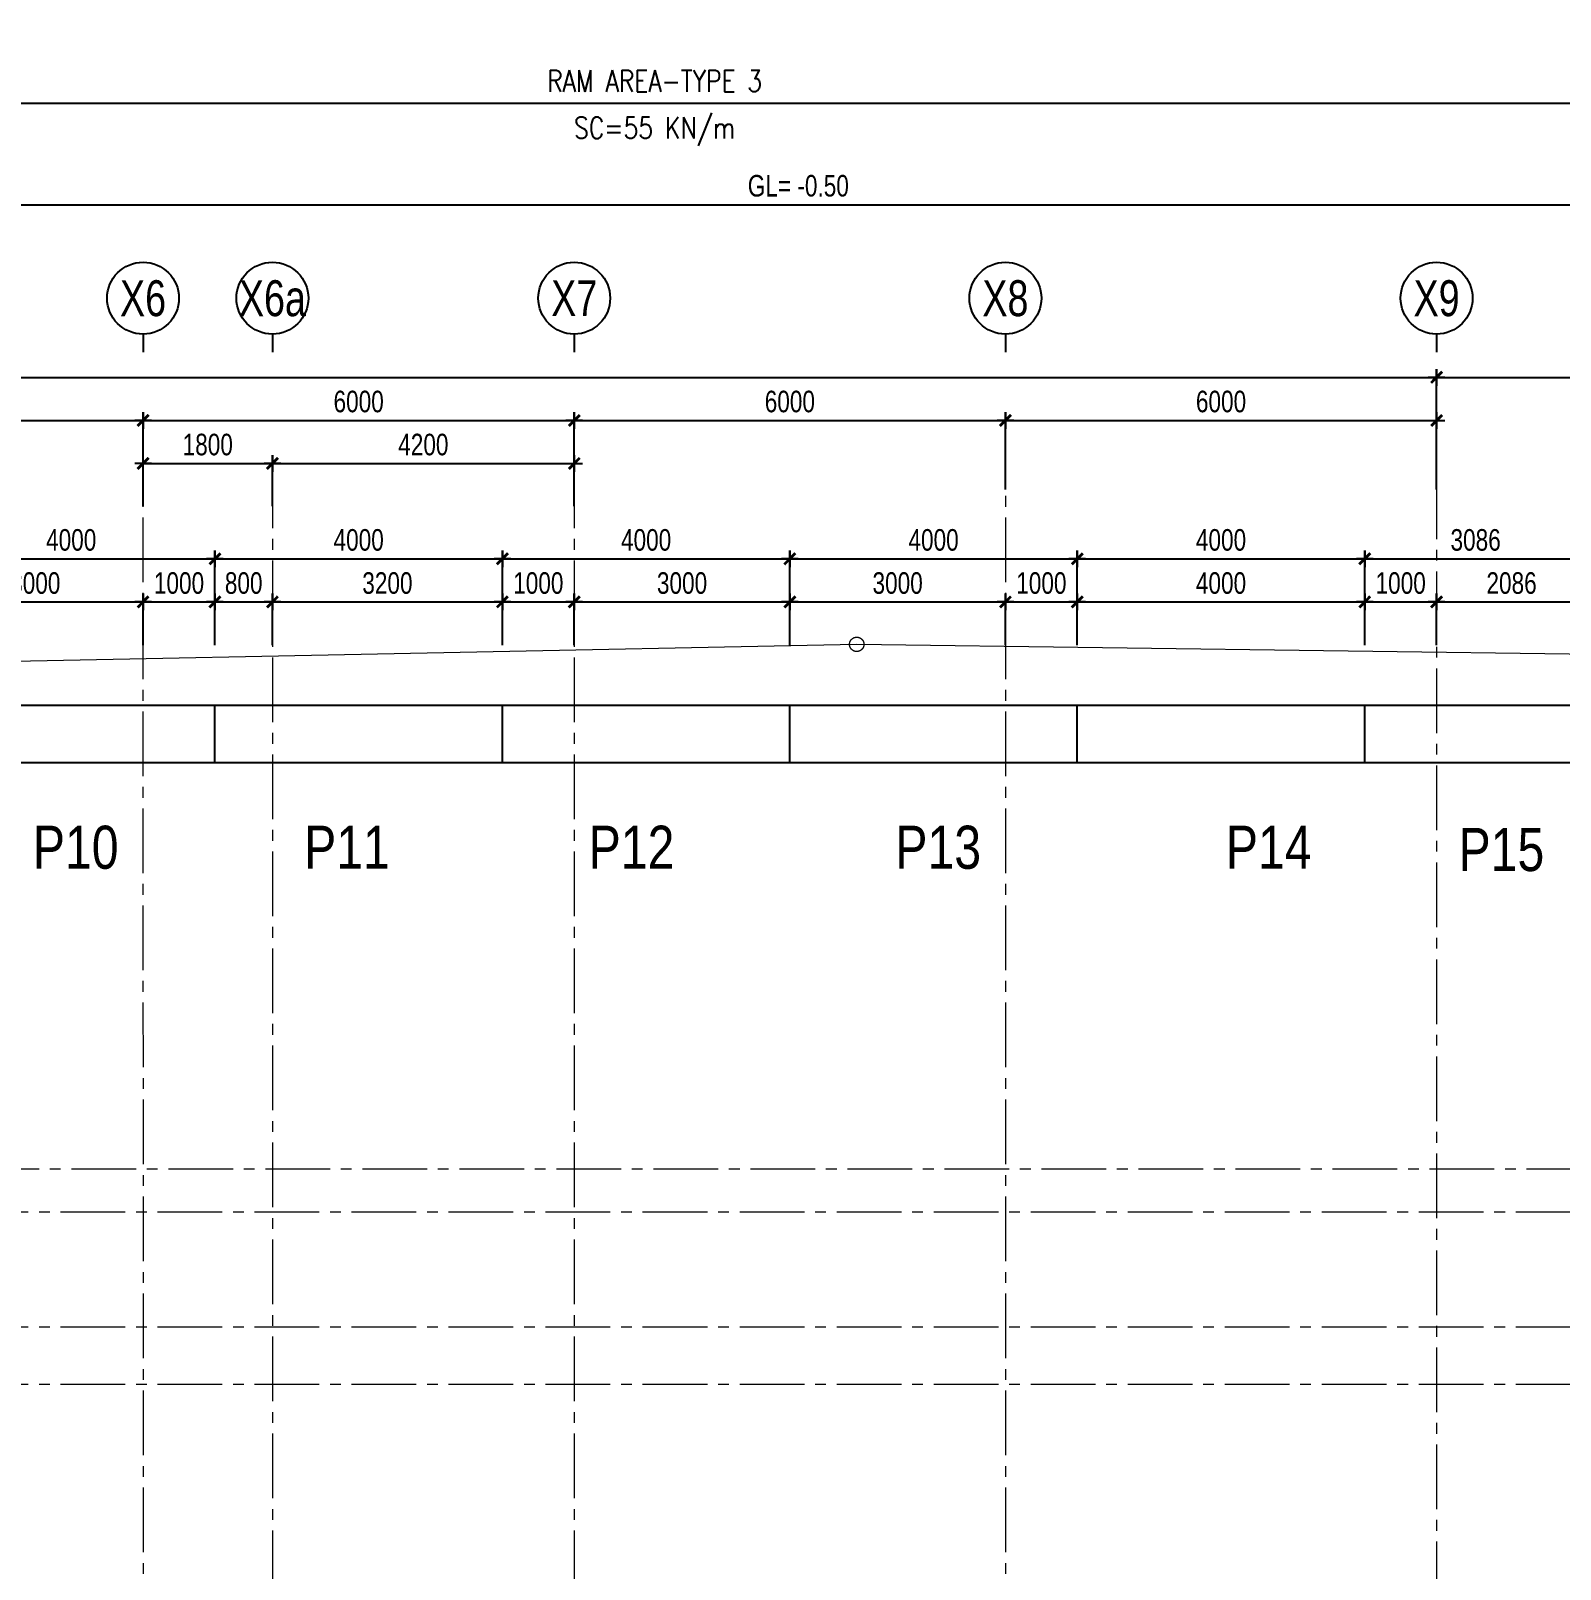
# Model space of a CAD drawing. Header units: millimetres. Extents: x 2611025 to 4139346, y -89870 to 101087.
# Drawn here: x 2686152 to 2707435, y -19309 to 2099 of the extents above; entities that cross this region are included whole.
import ezdxf
from ezdxf.enums import TextEntityAlignment as Align

# ---------------------------------------------------------------- set-up
doc = ezdxf.new("R2010")
doc.units = ezdxf.units.MM
doc.header["$LTSCALE"] = 1200
doc.header["$PDMODE"] = 35
doc.linetypes.add('CENTER2', pattern=[1.125, 0.75, -0.125, 0.125, -0.125])
doc.linetypes.add('ChainLines2', pattern=[3230, 2800, -140, 150, -140])
for name, color, linetype, lineweight in [('2D_SIKITI', 6, 'ChainLines2', 20), ('BOUND', 3, 'Continuous', 20), ('K-THUOC', 1, 'Continuous', 18)]:
    doc.layers.add(name, color=color, linetype=linetype, lineweight=lineweight)
for name, color, linetype in [('CDC.01.AXIS', 160, 'CENTER2'), ('CDC.02.DIM', 1, 'Continuous'), ('CDC.06.TEXT', 2, 'Continuous'), ('WALL-RC', 2, 'Continuous')]:
    doc.layers.add(name, color=color, linetype=linetype)
doc.styles.add('1', font='arial.ttf', dxfattribs={"width": 0.75})
doc.styles.add('Arial', font='arial.ttf', dxfattribs={"height": 480})
doc.styles.add('BIGTEXT', font='arial.ttf', dxfattribs={"width": 0.8})
doc.styles.add('DIMTEXT', font='romans.shx', dxfattribs={"width": 0.8})
doc.styles.add('SMTEXT', font='arial.ttf', dxfattribs={"width": 0.75})
doc.dimstyles.new('120X1', dxfattribs={"dimscale": 120, "dimtxt": 2.5, "dimasz": 0.008, "dimexe": 0, "dimexo": 0, "dimgap": 0.9, "dimtad": 1, "dimdec": 0, "dimzin": 13, "dimdsep": 46, "dimtxsty": '1', "dimblk1": 'CHEO', "dimblk2": 'CHEO', "dimsah": 1, "dimcen": 0, "dimclrd": 256, "dimclre": 256, "dimclrt": 3, "dimadec": 0, "dimazin": 0, "dimtfac": 1, "dimtdec": 0, "dimtix": 1, "dimtmove": 2, "dimatfit": 3, "dimldrblk": 'CHEO', "dimfxl": 8, "dimfxlon": 1, "dimtolj": 1, "dimtzin": 13, "dimarcsym": 0})
doc.dimstyles.new('BSV1-100', dxfattribs={"dimtxt": 300, "dimasz": 250, "dimexe": 200, "dimexo": 0, "dimgap": 108, "dimtad": 1, "dimdec": 0, "dimdsep": 46, "dimtxsty": 'SMTEXT', "dimblk": 'ARCHTICK', "dimcen": 100, "dimdle": 250, "dimclrd": 256, "dimclre": 256, "dimclrt": 1, "dimadec": 0, "dimazin": 0, "dimtfac": 1, "dimtdec": 0, "dimtix": 1, "dimtmove": 2, "dimatfit": 3, "dimfxl": 720, "dimfxlon": 1, "dimtolj": 1, "dimtzin": 0, "dimarcsym": 0})
doc.dimstyles.new('BSV100', dxfattribs={"dimscale": 1.5, "dimtxt": 300, "dimasz": 250, "dimexe": 200, "dimexo": 0, "dimgap": 108, "dimtad": 1, "dimdec": 0, "dimdsep": 46, "dimtxsty": 'SMTEXT', "dimblk": 'ARCHTICK', "dimcen": 100, "dimdle": 250, "dimclrd": 256, "dimclre": 256, "dimclrt": 2, "dimadec": 0, "dimazin": 0, "dimtfac": 1, "dimtdec": 0, "dimtix": 1, "dimtmove": 2, "dimatfit": 3, "dimfxl": 550, "dimfxlon": 1, "dimtolj": 1, "dimtzin": 0, "dimarcsym": 0})

# ---------------------------------------------------------------- blocks, each defined once
blk = doc.blocks.new('_ArchTick')
at = {"color": 0, "linetype": 'ByBlock', "const_width": 0.15}
blk.add_lwpolyline([(-0.5, -0.5), (0.5, 0.5)], dxfattribs=at)
blk = doc.blocks.new('*D18')
at = {"layer": 'BOUND', "lineweight": -2, "transparency": 16777216}
for p, q in [((2680801, -1043), (2680801, -123)), ((2712865, -1043), (2712865, -123)), ((2680551, -323), (2713115, -323))]:
    blk.add_line(p, q, dxfattribs=at)
at = {"layer": 'Defpoints', "color": 0, "transparency": 16777216}
for p in [(2712865, -323), (2680801, -7285), (2712865, -7285)]:
    blk.add_point(p, dxfattribs=at)
at = {"layer": 'BOUND', "lineweight": -2, "transparency": 16777216, "xscale": 250, "yscale": 250, "zscale": 250, "rotation": 180}
blk.add_blockref('_ArchTick', (2680801, -323), dxfattribs=at)
at = {"layer": 'BOUND', "lineweight": -2, "transparency": 16777216, "xscale": 250, "yscale": 250, "zscale": 250}
blk.add_blockref('_ArchTick', (2712865, -323), dxfattribs=at)
at = {"layer": 'BOUND', "color": 1, "transparency": 16777216, "insert": (2696833, -60), "char_height": 300, "attachment_point": 5, "style": 'SMTEXT'}
blk.add_mtext('\\A1;GL= -0.50', dxfattribs=at)
blk = doc.blocks.new('*D57')
at = {"layer": 'Defpoints', "color": 0, "transparency": 16777216}
for p in [(2712865, 1089), (2676801, -7285), (2712865, -7285)]:
    blk.add_point(p, dxfattribs=at)
at = {"layer": 'K-THUOC', "lineweight": -2, "transparency": 16777216}
for p, q in [((2676801, 264), (2676801, 1389)), ((2712865, 264), (2712865, 1389)), ((2676426, 1089), (2713240, 1089))]:
    blk.add_line(p, q, dxfattribs=at)
at = {"layer": 'K-THUOC', "lineweight": -2, "transparency": 16777216, "xscale": 375, "yscale": 375, "zscale": 375, "rotation": 180}
blk.add_blockref('_ArchTick', (2676801, 1089), dxfattribs=at)
at = {"layer": 'K-THUOC', "lineweight": -2, "transparency": 16777216, "xscale": 375, "yscale": 375, "zscale": 375}
blk.add_blockref('_ArchTick', (2712865, 1089), dxfattribs=at)
at = {"layer": 'K-THUOC', "color": 2, "transparency": 16777216, "char_height": 300, "attachment_point": 5, "style": 'DIMTEXT'}
for s, insert in [('\\A1;RAM AREA-TYPE 3 ', (2694833, 1401)), ('\\A1;SC=55 KN/m', (2694833, 698))]:
    blk.add_mtext(s, dxfattribs=dict(at, insert=insert))
blk = doc.blocks.new('CHEO')
at = {"layer": 'CDC.02.DIM'}
for points in [[(-121, 0), (121, 0)], [(0, 121), (0, -121)]]:
    blk.add_lwpolyline(points, dxfattribs=at)
at = {"layer": 'CDC.02.DIM', "const_width": 40}
blk.add_lwpolyline([(80, 80), (-80, -81)], dxfattribs=at)
blk = doc.blocks.new('*D85')
at = {"layer": 'CDC.02.DIM', "lineweight": -2, "transparency": 16777216}
for p, q in [((2681715, -4284), (2681715, -3324)), ((2681716, -3324), (2687714, -3324)), ((2687715, -4284), (2687715, -3324))]:
    blk.add_line(p, q, dxfattribs=at)
at = {"layer": 'Defpoints', "color": 0, "transparency": 16777216}
for p in [(2687715, -3324), (2681715, -4516), (2687715, -4516)]:
    blk.add_point(p, dxfattribs=at)
at = {"layer": 'CDC.02.DIM', "lineweight": -2, "transparency": 16777216, "xscale": 0.96, "yscale": 0.96, "zscale": 0.96, "rotation": 180}
blk.add_blockref('CHEO', (2681715, -3324), dxfattribs=at)
at = {"layer": 'CDC.02.DIM', "lineweight": -2, "transparency": 16777216, "xscale": 0.96, "yscale": 0.96, "zscale": 0.96}
blk.add_blockref('CHEO', (2687715, -3324), dxfattribs=at)
at = {"layer": 'CDC.02.DIM', "color": 3, "transparency": 16777216, "insert": (2684715, -3062), "char_height": 300, "attachment_point": 5, "style": '1'}
blk.add_mtext('\\A1;6000', dxfattribs=at)
blk = doc.blocks.new('*D86')
at = {"layer": 'CDC.02.DIM', "lineweight": -2, "transparency": 16777216}
for p, q in [((2687715, -4284), (2687715, -3324)), ((2687716, -3324), (2693714, -3324)), ((2693715, -4284), (2693715, -3324))]:
    blk.add_line(p, q, dxfattribs=at)
at = {"layer": 'Defpoints', "color": 0, "transparency": 16777216}
for p in [(2693715, -3324), (2687715, -4516), (2693715, -4516)]:
    blk.add_point(p, dxfattribs=at)
at = {"layer": 'CDC.02.DIM', "lineweight": -2, "transparency": 16777216, "xscale": 0.96, "yscale": 0.96, "zscale": 0.96, "rotation": 180}
blk.add_blockref('CHEO', (2687715, -3324), dxfattribs=at)
at = {"layer": 'CDC.02.DIM', "lineweight": -2, "transparency": 16777216, "xscale": 0.96, "yscale": 0.96, "zscale": 0.96}
blk.add_blockref('CHEO', (2693715, -3324), dxfattribs=at)
at = {"layer": 'CDC.02.DIM', "color": 3, "transparency": 16777216, "insert": (2690715, -3062), "char_height": 300, "attachment_point": 5, "style": '1'}
blk.add_mtext('\\A1;6000', dxfattribs=at)
blk = doc.blocks.new('*D87')
at = {"layer": 'CDC.02.DIM', "lineweight": -2, "transparency": 16777216}
for p, q in [((2693715, -4284), (2693715, -3324)), ((2693716, -3324), (2699714, -3324)), ((2699715, -4284), (2699715, -3324))]:
    blk.add_line(p, q, dxfattribs=at)
at = {"layer": 'Defpoints', "color": 0, "transparency": 16777216}
for p in [(2699715, -3324), (2693715, -4516), (2699715, -4516)]:
    blk.add_point(p, dxfattribs=at)
at = {"layer": 'CDC.02.DIM', "lineweight": -2, "transparency": 16777216, "xscale": 0.96, "yscale": 0.96, "zscale": 0.96, "rotation": 180}
blk.add_blockref('CHEO', (2693715, -3324), dxfattribs=at)
at = {"layer": 'CDC.02.DIM', "lineweight": -2, "transparency": 16777216, "xscale": 0.96, "yscale": 0.96, "zscale": 0.96}
blk.add_blockref('CHEO', (2699715, -3324), dxfattribs=at)
at = {"layer": 'CDC.02.DIM', "color": 3, "transparency": 16777216, "insert": (2696715, -3062), "char_height": 300, "attachment_point": 5, "style": '1'}
blk.add_mtext('\\A1;6000', dxfattribs=at)
blk = doc.blocks.new('*D88')
at = {"layer": 'CDC.02.DIM', "lineweight": -2, "transparency": 16777216}
for p, q in [((2699715, -4284), (2699715, -3324)), ((2699716, -3324), (2705714, -3324)), ((2705715, -4284), (2705715, -3324))]:
    blk.add_line(p, q, dxfattribs=at)
at = {"layer": 'Defpoints', "color": 0, "transparency": 16777216}
for p in [(2705715, -3324), (2699715, -4516), (2705715, -4516)]:
    blk.add_point(p, dxfattribs=at)
at = {"layer": 'CDC.02.DIM', "lineweight": -2, "transparency": 16777216, "xscale": 0.96, "yscale": 0.96, "zscale": 0.96, "rotation": 180}
blk.add_blockref('CHEO', (2699715, -3324), dxfattribs=at)
at = {"layer": 'CDC.02.DIM', "lineweight": -2, "transparency": 16777216, "xscale": 0.96, "yscale": 0.96, "zscale": 0.96}
blk.add_blockref('CHEO', (2705715, -3324), dxfattribs=at)
at = {"layer": 'CDC.02.DIM', "color": 3, "transparency": 16777216, "insert": (2702715, -3062), "char_height": 300, "attachment_point": 5, "style": '1'}
blk.add_mtext('\\A1;6000', dxfattribs=at)
blk = doc.blocks.new('_Axis name')
at = {"layer": 'CDC.02.DIM'}
blk.add_line((0, 2.5), (0, 0), dxfattribs=at)
blk.add_circle((0, 7.5), 5, dxfattribs=at)
at = {"layer": 'CDC.02.DIM', "style": 'BIGTEXT', "width": 0.75}
blk.add_attdef('.', text='', height=5, dxfattribs=at).set_placement((0, 7.5), align=Align.MIDDLE)
blk = doc.blocks.new('*D89')
at = {"layer": 'CDC.02.DIM', "lineweight": -2, "transparency": 16777216}
for p, q in [((2657715, -3684), (2657715, -2724)), ((2657716, -2724), (2705714, -2724)), ((2705715, -3684), (2705715, -2724))]:
    blk.add_line(p, q, dxfattribs=at)
at = {"layer": 'Defpoints', "color": 0, "transparency": 16777216}
for p in [(2705715, -2724), (2657715, -4516), (2705715, -4516)]:
    blk.add_point(p, dxfattribs=at)
at = {"layer": 'CDC.02.DIM', "lineweight": -2, "transparency": 16777216, "xscale": 0.96, "yscale": 0.96, "zscale": 0.96, "rotation": 180}
blk.add_blockref('CHEO', (2657715, -2724), dxfattribs=at)
at = {"layer": 'CDC.02.DIM', "lineweight": -2, "transparency": 16777216, "xscale": 0.96, "yscale": 0.96, "zscale": 0.96}
blk.add_blockref('CHEO', (2705715, -2724), dxfattribs=at)
at = {"layer": 'CDC.02.DIM', "color": 3, "transparency": 16777216, "insert": (2681715, -2462), "char_height": 300, "attachment_point": 5, "style": '1'}
blk.add_mtext('\\A1;48000', dxfattribs=at)
blk = doc.blocks.new('*D93')
at = {"layer": 'CDC.02.DIM', "lineweight": -2, "transparency": 16777216}
for p, q in [((2705715, -3684), (2705715, -2724)), ((2705716, -2724), (2710119, -2724)), ((2710120, -3684), (2710120, -2724))]:
    blk.add_line(p, q, dxfattribs=at)
at = {"layer": 'Defpoints', "color": 0, "transparency": 16777216}
for p in [(2710120, -2724), (2705715, -4516), (2710120, -4516)]:
    blk.add_point(p, dxfattribs=at)
at = {"layer": 'CDC.02.DIM', "lineweight": -2, "transparency": 16777216, "xscale": 0.96, "yscale": 0.96, "zscale": 0.96, "rotation": 180}
blk.add_blockref('CHEO', (2705715, -2724), dxfattribs=at)
at = {"layer": 'CDC.02.DIM', "lineweight": -2, "transparency": 16777216, "xscale": 0.96, "yscale": 0.96, "zscale": 0.96}
blk.add_blockref('CHEO', (2710120, -2724), dxfattribs=at)
at = {"layer": 'CDC.02.DIM', "color": 3, "transparency": 16777216, "insert": (2707917, -2462), "char_height": 300, "attachment_point": 5, "style": '1'}
blk.add_mtext('\\A1;4405', dxfattribs=at)
blk = doc.blocks.new('*D101')
at = {"layer": 'CDC.02.DIM', "lineweight": -2, "transparency": 16777216}
for p, q in [((2687715, -4516), (2687715, -3922)), ((2687716, -3922), (2689514, -3922)), ((2689515, -4516), (2689515, -3922))]:
    blk.add_line(p, q, dxfattribs=at)
at = {"layer": 'Defpoints', "color": 0, "transparency": 16777216}
for p in [(2689515, -3922), (2687715, -4516), (2689515, -4516)]:
    blk.add_point(p, dxfattribs=at)
at = {"layer": 'CDC.02.DIM', "lineweight": -2, "transparency": 16777216, "xscale": 0.96, "yscale": 0.96, "zscale": 0.96, "rotation": 180}
blk.add_blockref('CHEO', (2687715, -3922), dxfattribs=at)
at = {"layer": 'CDC.02.DIM', "lineweight": -2, "transparency": 16777216, "xscale": 0.96, "yscale": 0.96, "zscale": 0.96}
blk.add_blockref('CHEO', (2689515, -3922), dxfattribs=at)
at = {"layer": 'CDC.02.DIM', "color": 3, "transparency": 16777216, "insert": (2688615, -3661), "char_height": 300, "attachment_point": 5, "style": '1'}
blk.add_mtext('\\A1;1800', dxfattribs=at)
blk = doc.blocks.new('*D102')
at = {"layer": 'CDC.02.DIM', "lineweight": -2, "transparency": 16777216}
for p, q in [((2689515, -4516), (2689515, -3922)), ((2689516, -3922), (2693714, -3922)), ((2693715, -4516), (2693715, -3922))]:
    blk.add_line(p, q, dxfattribs=at)
at = {"layer": 'Defpoints', "color": 0, "transparency": 16777216}
for p in [(2693715, -3922), (2689515, -4516), (2693715, -4516)]:
    blk.add_point(p, dxfattribs=at)
at = {"layer": 'CDC.02.DIM', "lineweight": -2, "transparency": 16777216, "xscale": 0.96, "yscale": 0.96, "zscale": 0.96, "rotation": 180}
blk.add_blockref('CHEO', (2689515, -3922), dxfattribs=at)
at = {"layer": 'CDC.02.DIM', "lineweight": -2, "transparency": 16777216, "xscale": 0.96, "yscale": 0.96, "zscale": 0.96}
blk.add_blockref('CHEO', (2693715, -3922), dxfattribs=at)
at = {"layer": 'CDC.02.DIM', "color": 3, "transparency": 16777216, "insert": (2691615, -3661), "char_height": 300, "attachment_point": 5, "style": '1'}
blk.add_mtext('\\A1;4200', dxfattribs=at)
blk = doc.blocks.new('*D119')
at = {"layer": 'CDC.02.DIM', "lineweight": -2, "transparency": 16777216}
for p, q in [((2684715, -6449), (2684715, -5849)), ((2684716, -5849), (2687714, -5849)), ((2687715, -6449), (2687715, -5849))]:
    blk.add_line(p, q, dxfattribs=at)
at = {"layer": 'Defpoints', "color": 0, "transparency": 16777216}
for p in [(2687715, -5849), (2684715, -6449), (2687715, -6449)]:
    blk.add_point(p, dxfattribs=at)
at = {"layer": 'CDC.02.DIM', "lineweight": -2, "transparency": 16777216, "xscale": 0.96, "yscale": 0.96, "zscale": 0.96, "rotation": 180}
blk.add_blockref('CHEO', (2684715, -5849), dxfattribs=at)
at = {"layer": 'CDC.02.DIM', "lineweight": -2, "transparency": 16777216, "xscale": 0.96, "yscale": 0.96, "zscale": 0.96}
blk.add_blockref('CHEO', (2687715, -5849), dxfattribs=at)
at = {"layer": 'CDC.02.DIM', "color": 3, "transparency": 16777216, "insert": (2686215, -5588), "char_height": 300, "attachment_point": 5, "style": '1'}
blk.add_mtext('\\A1;3000', dxfattribs=at)
blk = doc.blocks.new('*D120')
at = {"layer": 'CDC.02.DIM', "lineweight": -2, "transparency": 16777216}
for p, q in [((2687715, -6449), (2687715, -5849)), ((2687716, -5849), (2688714, -5849)), ((2688715, -6449), (2688715, -5849))]:
    blk.add_line(p, q, dxfattribs=at)
at = {"layer": 'Defpoints', "color": 0, "transparency": 16777216}
for p in [(2688715, -5849), (2687715, -6449), (2688715, -6449)]:
    blk.add_point(p, dxfattribs=at)
at = {"layer": 'CDC.02.DIM', "lineweight": -2, "transparency": 16777216, "xscale": 0.96, "yscale": 0.96, "zscale": 0.96, "rotation": 180}
blk.add_blockref('CHEO', (2687715, -5849), dxfattribs=at)
at = {"layer": 'CDC.02.DIM', "lineweight": -2, "transparency": 16777216, "xscale": 0.96, "yscale": 0.96, "zscale": 0.96}
blk.add_blockref('CHEO', (2688715, -5849), dxfattribs=at)
at = {"layer": 'CDC.02.DIM', "color": 3, "transparency": 16777216, "insert": (2688215, -5588), "char_height": 300, "attachment_point": 5, "style": '1'}
blk.add_mtext('\\A1;1000', dxfattribs=at)
blk = doc.blocks.new('*D121')
at = {"layer": 'CDC.02.DIM', "lineweight": -2, "transparency": 16777216}
for p, q in [((2688715, -6449), (2688715, -5849)), ((2688716, -5849), (2689514, -5849)), ((2689515, -6449), (2689515, -5849))]:
    blk.add_line(p, q, dxfattribs=at)
at = {"layer": 'Defpoints', "color": 0, "transparency": 16777216}
for p in [(2689515, -5849), (2688715, -6449), (2689515, -6449)]:
    blk.add_point(p, dxfattribs=at)
at = {"layer": 'CDC.02.DIM', "lineweight": -2, "transparency": 16777216, "xscale": 0.96, "yscale": 0.96, "zscale": 0.96, "rotation": 180}
blk.add_blockref('CHEO', (2688715, -5849), dxfattribs=at)
at = {"layer": 'CDC.02.DIM', "lineweight": -2, "transparency": 16777216, "xscale": 0.96, "yscale": 0.96, "zscale": 0.96}
blk.add_blockref('CHEO', (2689515, -5849), dxfattribs=at)
at = {"layer": 'CDC.02.DIM', "color": 3, "transparency": 16777216, "insert": (2689115, -5588), "char_height": 300, "attachment_point": 5, "style": '1'}
blk.add_mtext('\\A1;800', dxfattribs=at)
blk = doc.blocks.new('*D122')
at = {"layer": 'CDC.02.DIM', "lineweight": -2, "transparency": 16777216}
for p, q in [((2689515, -6449), (2689515, -5849)), ((2689516, -5849), (2692714, -5849)), ((2692715, -6449), (2692715, -5849))]:
    blk.add_line(p, q, dxfattribs=at)
at = {"layer": 'Defpoints', "color": 0, "transparency": 16777216}
for p in [(2692715, -5849), (2689515, -6449), (2692715, -6449)]:
    blk.add_point(p, dxfattribs=at)
at = {"layer": 'CDC.02.DIM', "lineweight": -2, "transparency": 16777216, "xscale": 0.96, "yscale": 0.96, "zscale": 0.96, "rotation": 180}
blk.add_blockref('CHEO', (2689515, -5849), dxfattribs=at)
at = {"layer": 'CDC.02.DIM', "lineweight": -2, "transparency": 16777216, "xscale": 0.96, "yscale": 0.96, "zscale": 0.96}
blk.add_blockref('CHEO', (2692715, -5849), dxfattribs=at)
at = {"layer": 'CDC.02.DIM', "color": 3, "transparency": 16777216, "insert": (2691115, -5588), "char_height": 300, "attachment_point": 5, "style": '1'}
blk.add_mtext('\\A1;3200', dxfattribs=at)
blk = doc.blocks.new('*D123')
at = {"layer": 'CDC.02.DIM', "lineweight": -2, "transparency": 16777216}
for p, q in [((2692715, -6449), (2692715, -5849)), ((2692716, -5849), (2693714, -5849)), ((2693715, -6449), (2693715, -5849))]:
    blk.add_line(p, q, dxfattribs=at)
at = {"layer": 'Defpoints', "color": 0, "transparency": 16777216}
for p in [(2693715, -5849), (2692715, -6449), (2693715, -6449)]:
    blk.add_point(p, dxfattribs=at)
at = {"layer": 'CDC.02.DIM', "lineweight": -2, "transparency": 16777216, "xscale": 0.96, "yscale": 0.96, "zscale": 0.96, "rotation": 180}
blk.add_blockref('CHEO', (2692715, -5849), dxfattribs=at)
at = {"layer": 'CDC.02.DIM', "lineweight": -2, "transparency": 16777216, "xscale": 0.96, "yscale": 0.96, "zscale": 0.96}
blk.add_blockref('CHEO', (2693715, -5849), dxfattribs=at)
at = {"layer": 'CDC.02.DIM', "color": 3, "transparency": 16777216, "insert": (2693215, -5588), "char_height": 300, "attachment_point": 5, "style": '1'}
blk.add_mtext('\\A1;1000', dxfattribs=at)
blk = doc.blocks.new('*D124')
at = {"layer": 'CDC.02.DIM', "lineweight": -2, "transparency": 16777216}
for p, q in [((2693715, -6449), (2693715, -5849)), ((2693716, -5849), (2696714, -5849)), ((2696715, -6449), (2696715, -5849))]:
    blk.add_line(p, q, dxfattribs=at)
at = {"layer": 'Defpoints', "color": 0, "transparency": 16777216}
for p in [(2696715, -5849), (2693715, -6449), (2696715, -6449)]:
    blk.add_point(p, dxfattribs=at)
at = {"layer": 'CDC.02.DIM', "lineweight": -2, "transparency": 16777216, "xscale": 0.96, "yscale": 0.96, "zscale": 0.96, "rotation": 180}
blk.add_blockref('CHEO', (2693715, -5849), dxfattribs=at)
at = {"layer": 'CDC.02.DIM', "lineweight": -2, "transparency": 16777216, "xscale": 0.96, "yscale": 0.96, "zscale": 0.96}
blk.add_blockref('CHEO', (2696715, -5849), dxfattribs=at)
at = {"layer": 'CDC.02.DIM', "color": 3, "transparency": 16777216, "insert": (2695215, -5588), "char_height": 300, "attachment_point": 5, "style": '1'}
blk.add_mtext('\\A1;3000', dxfattribs=at)
blk = doc.blocks.new('*D125')
at = {"layer": 'CDC.02.DIM', "lineweight": -2, "transparency": 16777216}
for p, q in [((2696715, -6449), (2696715, -5849)), ((2696716, -5849), (2699714, -5849)), ((2699715, -6449), (2699715, -5849))]:
    blk.add_line(p, q, dxfattribs=at)
at = {"layer": 'Defpoints', "color": 0, "transparency": 16777216}
for p in [(2699715, -5849), (2696715, -6449), (2699715, -6449)]:
    blk.add_point(p, dxfattribs=at)
at = {"layer": 'CDC.02.DIM', "lineweight": -2, "transparency": 16777216, "xscale": 0.96, "yscale": 0.96, "zscale": 0.96, "rotation": 180}
blk.add_blockref('CHEO', (2696715, -5849), dxfattribs=at)
at = {"layer": 'CDC.02.DIM', "lineweight": -2, "transparency": 16777216, "xscale": 0.96, "yscale": 0.96, "zscale": 0.96}
blk.add_blockref('CHEO', (2699715, -5849), dxfattribs=at)
at = {"layer": 'CDC.02.DIM', "color": 3, "transparency": 16777216, "insert": (2698215, -5588), "char_height": 300, "attachment_point": 5, "style": '1'}
blk.add_mtext('\\A1;3000', dxfattribs=at)
blk = doc.blocks.new('*D126')
at = {"layer": 'CDC.02.DIM', "lineweight": -2, "transparency": 16777216}
for p, q in [((2699715, -6449), (2699715, -5849)), ((2699716, -5849), (2700714, -5849)), ((2700715, -6449), (2700715, -5849))]:
    blk.add_line(p, q, dxfattribs=at)
at = {"layer": 'Defpoints', "color": 0, "transparency": 16777216}
for p in [(2700715, -5849), (2699715, -6449), (2700715, -6449)]:
    blk.add_point(p, dxfattribs=at)
at = {"layer": 'CDC.02.DIM', "lineweight": -2, "transparency": 16777216, "xscale": 0.96, "yscale": 0.96, "zscale": 0.96, "rotation": 180}
blk.add_blockref('CHEO', (2699715, -5849), dxfattribs=at)
at = {"layer": 'CDC.02.DIM', "lineweight": -2, "transparency": 16777216, "xscale": 0.96, "yscale": 0.96, "zscale": 0.96}
blk.add_blockref('CHEO', (2700715, -5849), dxfattribs=at)
at = {"layer": 'CDC.02.DIM', "color": 3, "transparency": 16777216, "insert": (2700215, -5588), "char_height": 300, "attachment_point": 5, "style": '1'}
blk.add_mtext('\\A1;1000', dxfattribs=at)
blk = doc.blocks.new('*D127')
at = {"layer": 'CDC.02.DIM', "lineweight": -2, "transparency": 16777216}
for p, q in [((2700715, -6449), (2700715, -5849)), ((2700716, -5849), (2704714, -5849)), ((2704715, -6449), (2704715, -5849))]:
    blk.add_line(p, q, dxfattribs=at)
at = {"layer": 'Defpoints', "color": 0, "transparency": 16777216}
for p in [(2704715, -5849), (2700715, -6449), (2704715, -6449)]:
    blk.add_point(p, dxfattribs=at)
at = {"layer": 'CDC.02.DIM', "lineweight": -2, "transparency": 16777216, "xscale": 0.96, "yscale": 0.96, "zscale": 0.96, "rotation": 180}
blk.add_blockref('CHEO', (2700715, -5849), dxfattribs=at)
at = {"layer": 'CDC.02.DIM', "lineweight": -2, "transparency": 16777216, "xscale": 0.96, "yscale": 0.96, "zscale": 0.96}
blk.add_blockref('CHEO', (2704715, -5849), dxfattribs=at)
at = {"layer": 'CDC.02.DIM', "color": 3, "transparency": 16777216, "insert": (2702715, -5588), "char_height": 300, "attachment_point": 5, "style": '1'}
blk.add_mtext('\\A1;4000', dxfattribs=at)
blk = doc.blocks.new('*D128')
at = {"layer": 'CDC.02.DIM', "lineweight": -2, "transparency": 16777216}
for p, q in [((2704715, -6449), (2704715, -5849)), ((2704716, -5849), (2705714, -5849)), ((2705715, -6449), (2705715, -5849))]:
    blk.add_line(p, q, dxfattribs=at)
at = {"layer": 'Defpoints', "color": 0, "transparency": 16777216}
for p in [(2705715, -5849), (2704715, -6449), (2705715, -6449)]:
    blk.add_point(p, dxfattribs=at)
at = {"layer": 'CDC.02.DIM', "lineweight": -2, "transparency": 16777216, "xscale": 0.96, "yscale": 0.96, "zscale": 0.96, "rotation": 180}
blk.add_blockref('CHEO', (2704715, -5849), dxfattribs=at)
at = {"layer": 'CDC.02.DIM', "lineweight": -2, "transparency": 16777216, "xscale": 0.96, "yscale": 0.96, "zscale": 0.96}
blk.add_blockref('CHEO', (2705715, -5849), dxfattribs=at)
at = {"layer": 'CDC.02.DIM', "color": 3, "transparency": 16777216, "insert": (2705215, -5588), "char_height": 300, "attachment_point": 5, "style": '1'}
blk.add_mtext('\\A1;1000', dxfattribs=at)
blk = doc.blocks.new('*D129')
at = {"layer": 'CDC.02.DIM', "lineweight": -2, "transparency": 16777216}
for p, q in [((2705715, -6449), (2705715, -5849)), ((2705716, -5849), (2707800, -5849)), ((2707801, -6449), (2707801, -5849))]:
    blk.add_line(p, q, dxfattribs=at)
at = {"layer": 'Defpoints', "color": 0, "transparency": 16777216}
for p in [(2707801, -5849), (2705715, -6449), (2707801, -6449)]:
    blk.add_point(p, dxfattribs=at)
at = {"layer": 'CDC.02.DIM', "lineweight": -2, "transparency": 16777216, "xscale": 0.96, "yscale": 0.96, "zscale": 0.96, "rotation": 180}
blk.add_blockref('CHEO', (2705715, -5849), dxfattribs=at)
at = {"layer": 'CDC.02.DIM', "lineweight": -2, "transparency": 16777216, "xscale": 0.96, "yscale": 0.96, "zscale": 0.96}
blk.add_blockref('CHEO', (2707801, -5849), dxfattribs=at)
at = {"layer": 'CDC.02.DIM', "color": 3, "transparency": 16777216, "insert": (2706758, -5588), "char_height": 300, "attachment_point": 5, "style": '1'}
blk.add_mtext('\\A1;2086', dxfattribs=at)
blk = doc.blocks.new('*D141')
at = {"layer": 'CDC.02.DIM', "lineweight": -2, "transparency": 16777216}
for p, q in [((2684715, -6209), (2684715, -5249)), ((2684716, -5249), (2688714, -5249)), ((2688715, -6209), (2688715, -5249))]:
    blk.add_line(p, q, dxfattribs=at)
at = {"layer": 'Defpoints', "color": 0, "transparency": 16777216}
for p in [(2688715, -5249), (2684715, -6449), (2688715, -6449)]:
    blk.add_point(p, dxfattribs=at)
at = {"layer": 'CDC.02.DIM', "lineweight": -2, "transparency": 16777216, "xscale": 0.96, "yscale": 0.96, "zscale": 0.96, "rotation": 180}
blk.add_blockref('CHEO', (2684715, -5249), dxfattribs=at)
at = {"layer": 'CDC.02.DIM', "lineweight": -2, "transparency": 16777216, "xscale": 0.96, "yscale": 0.96, "zscale": 0.96}
blk.add_blockref('CHEO', (2688715, -5249), dxfattribs=at)
at = {"layer": 'CDC.02.DIM', "color": 3, "transparency": 16777216, "insert": (2686715, -4988), "char_height": 300, "attachment_point": 5, "style": '1'}
blk.add_mtext('\\A1;4000', dxfattribs=at)
blk = doc.blocks.new('*D142')
at = {"layer": 'CDC.02.DIM', "lineweight": -2, "transparency": 16777216}
for p, q in [((2688715, -6209), (2688715, -5249)), ((2688716, -5249), (2692714, -5249)), ((2692715, -6209), (2692715, -5249))]:
    blk.add_line(p, q, dxfattribs=at)
at = {"layer": 'Defpoints', "color": 0, "transparency": 16777216}
for p in [(2692715, -5249), (2688715, -6449), (2692715, -6449)]:
    blk.add_point(p, dxfattribs=at)
at = {"layer": 'CDC.02.DIM', "lineweight": -2, "transparency": 16777216, "xscale": 0.96, "yscale": 0.96, "zscale": 0.96, "rotation": 180}
blk.add_blockref('CHEO', (2688715, -5249), dxfattribs=at)
at = {"layer": 'CDC.02.DIM', "lineweight": -2, "transparency": 16777216, "xscale": 0.96, "yscale": 0.96, "zscale": 0.96}
blk.add_blockref('CHEO', (2692715, -5249), dxfattribs=at)
at = {"layer": 'CDC.02.DIM', "color": 3, "transparency": 16777216, "insert": (2690715, -4988), "char_height": 300, "attachment_point": 5, "style": '1'}
blk.add_mtext('\\A1;4000', dxfattribs=at)
blk = doc.blocks.new('*D143')
at = {"layer": 'CDC.02.DIM', "lineweight": -2, "transparency": 16777216}
for p, q in [((2692715, -6209), (2692715, -5249)), ((2692716, -5249), (2696714, -5249)), ((2696715, -6209), (2696715, -5249))]:
    blk.add_line(p, q, dxfattribs=at)
at = {"layer": 'Defpoints', "color": 0, "transparency": 16777216}
for p in [(2696715, -5249), (2692715, -6449), (2696715, -6449)]:
    blk.add_point(p, dxfattribs=at)
at = {"layer": 'CDC.02.DIM', "lineweight": -2, "transparency": 16777216, "xscale": 0.96, "yscale": 0.96, "zscale": 0.96, "rotation": 180}
blk.add_blockref('CHEO', (2692715, -5249), dxfattribs=at)
at = {"layer": 'CDC.02.DIM', "lineweight": -2, "transparency": 16777216, "xscale": 0.96, "yscale": 0.96, "zscale": 0.96}
blk.add_blockref('CHEO', (2696715, -5249), dxfattribs=at)
at = {"layer": 'CDC.02.DIM', "color": 3, "transparency": 16777216, "insert": (2694715, -4988), "char_height": 300, "attachment_point": 5, "style": '1'}
blk.add_mtext('\\A1;4000', dxfattribs=at)
blk = doc.blocks.new('*D144')
at = {"layer": 'CDC.02.DIM', "lineweight": -2, "transparency": 16777216}
for p, q in [((2696715, -6209), (2696715, -5249)), ((2696716, -5249), (2700714, -5249)), ((2700715, -6209), (2700715, -5249))]:
    blk.add_line(p, q, dxfattribs=at)
at = {"layer": 'Defpoints', "color": 0, "transparency": 16777216}
for p in [(2700715, -5249), (2696715, -6449), (2700715, -6449)]:
    blk.add_point(p, dxfattribs=at)
at = {"layer": 'CDC.02.DIM', "lineweight": -2, "transparency": 16777216, "xscale": 0.96, "yscale": 0.96, "zscale": 0.96, "rotation": 180}
blk.add_blockref('CHEO', (2696715, -5249), dxfattribs=at)
at = {"layer": 'CDC.02.DIM', "lineweight": -2, "transparency": 16777216, "xscale": 0.96, "yscale": 0.96, "zscale": 0.96}
blk.add_blockref('CHEO', (2700715, -5249), dxfattribs=at)
at = {"layer": 'CDC.02.DIM', "color": 3, "transparency": 16777216, "insert": (2698715, -4988), "char_height": 300, "attachment_point": 5, "style": '1'}
blk.add_mtext('\\A1;4000', dxfattribs=at)
blk = doc.blocks.new('*D145')
at = {"layer": 'CDC.02.DIM', "lineweight": -2, "transparency": 16777216}
for p, q in [((2700715, -6209), (2700715, -5249)), ((2700716, -5249), (2704714, -5249)), ((2704715, -6209), (2704715, -5249))]:
    blk.add_line(p, q, dxfattribs=at)
at = {"layer": 'Defpoints', "color": 0, "transparency": 16777216}
for p in [(2704715, -5249), (2700715, -6449), (2704715, -6449)]:
    blk.add_point(p, dxfattribs=at)
at = {"layer": 'CDC.02.DIM', "lineweight": -2, "transparency": 16777216, "xscale": 0.96, "yscale": 0.96, "zscale": 0.96, "rotation": 180}
blk.add_blockref('CHEO', (2700715, -5249), dxfattribs=at)
at = {"layer": 'CDC.02.DIM', "lineweight": -2, "transparency": 16777216, "xscale": 0.96, "yscale": 0.96, "zscale": 0.96}
blk.add_blockref('CHEO', (2704715, -5249), dxfattribs=at)
at = {"layer": 'CDC.02.DIM', "color": 3, "transparency": 16777216, "insert": (2702715, -4988), "char_height": 300, "attachment_point": 5, "style": '1'}
blk.add_mtext('\\A1;4000', dxfattribs=at)
blk = doc.blocks.new('*D146')
at = {"layer": 'CDC.02.DIM', "lineweight": -2, "transparency": 16777216}
for p, q in [((2704715, -6209), (2704715, -5249)), ((2704716, -5249), (2707800, -5249)), ((2707801, -6209), (2707801, -5249))]:
    blk.add_line(p, q, dxfattribs=at)
at = {"layer": 'Defpoints', "color": 0, "transparency": 16777216}
for p in [(2707801, -5249), (2704715, -6449), (2707801, -6449)]:
    blk.add_point(p, dxfattribs=at)
at = {"layer": 'CDC.02.DIM', "lineweight": -2, "transparency": 16777216, "xscale": 0.96, "yscale": 0.96, "zscale": 0.96, "rotation": 180}
blk.add_blockref('CHEO', (2704715, -5249), dxfattribs=at)
at = {"layer": 'CDC.02.DIM', "lineweight": -2, "transparency": 16777216, "xscale": 0.96, "yscale": 0.96, "zscale": 0.96}
blk.add_blockref('CHEO', (2707801, -5249), dxfattribs=at)
at = {"layer": 'CDC.02.DIM', "color": 3, "transparency": 16777216, "insert": (2706258, -4988), "char_height": 300, "attachment_point": 5, "style": '1'}
blk.add_mtext('\\A1;3086', dxfattribs=at)

msp = doc.modelspace()

# ---------------------------------------------------------------- linework, layer by layer
at = {"layer": '2D_SIKITI', "color": 220, "true_color": 0xff00bf}
for p, q in [((2697645.6, -6439.2), (2675518.5, -6889.8)), ((2709505.9, -6603.3), (2697645.6, -6439.2))]:
    msp.add_line(p, q, dxfattribs=at)
msp.add_circle((2697645.6, -6439.2), 100, dxfattribs=at)
at = {"layer": 'CDC.01.AXIS', "color": 5, "lineweight": 9, "true_color": 0x0100ff}
for p, q in [((2705715.6, -2723.6), (2705715.6, -49086.8)), ((2687713.7, -3323.6), (2687715.6, -48486.8)), ((2699713.7, -3323.6), (2699713.7, -48486.8)), ((2689514.7, -3922), (2689515.6, -47888.5)), ((2693714.7, -3922), (2693713.7, -48486.8)), ((2643517, -13735.5), (2718222.4, -13735.5)), ((2644717, -14336.5), (2717022.4, -14334.6)), ((2644717, -15935.5), (2717022.4, -15935.5)), ((2644717, -16735.5), (2717022.4, -16735.5))]:
    msp.add_line(p, q, dxfattribs=at)
at = {"layer": 'WALL-RC'}
for p, q in [((2688714.7, -8084.6), (2688714.7, -7284.6)), ((2692714.7, -8084.6), (2692714.7, -7284.6)), ((2696714.7, -8084.6), (2696714.7, -7284.6)), ((2700714.7, -8084.6), (2700714.7, -7284.6)), ((2704714.7, -8084.6), (2704714.7, -7284.6))]:
    msp.add_line(p, q, dxfattribs=at)
for points in [[(2648374.7, -20834.6), (2648374.7, -7284.6), (2656814.7, -7284.6), (2664314.7, -7284.6), (2710450.8, -7284.6), (2712433.3, -9265.8), (2712864.7, -15928.7), (2712864.7, -41284), (2707874.4, -43779.1), (2699026.3, -44034.6), (2660714.7, -44034.6), (2658914.7, -44034.6), (2652289.1, -44034.6), (2648374.7, -40215.7), (2648374.7, -21134.1)], [(2649174.7, -20834.6), (2649174.7, -8084.6), (2656814.7, -8084.6), (2664314.7, -8084.6), (2710119.6, -8084.6), (2711654.5, -9618.5), (2712064.7, -15954.6), (2712064.7, -40789.6), (2707674.7, -42984.6), (2699014.7, -43234.6), (2660714.7, -43234.6), (2658914.7, -43234.6), (2652614.7, -43234.6), (2649174.7, -39878.6), (2649174.7, -21134.1)]]:
    msp.add_lwpolyline(points, dxfattribs=at)

# ---------------------------------------------------------------- block references
at = {"layer": 'CDC.02.DIM', "xscale": 100, "yscale": 100, "zscale": 100}
for p, values in [((2687714.7, -2372.5), {'.': 'X6'}), ((2689514.7, -2372.5), {'.': 'X6a'}), ((2693714.7, -2372.5), {'.': 'X7'}), ((2699714.7, -2372.5), {'.': 'X8'}), ((2705714.7, -2372.5), {'.': 'X9'})]:
    msp.add_blockref('_Axis name', p, dxfattribs=at).add_auto_attribs(values)

# ---------------------------------------------------------------- texts
at = {"layer": 'CDC.06.TEXT', "ltscale": 0.5, "char_height": 600, "attachment_point": 1, "style": 'Arial'}
for s, insert in [('{\\W0.8;P10}', (2686181.2, -8962.7)), ('{\\W0.8;P11}', (2689955.9, -8962.7)), ('{\\W0.8;P12}', (2693915.7, -8962.7)), ('{\\W0.8;P13}', (2698183.4, -8962.7)), ('{\\W0.8;P14}', (2702782, -8962.7)), ('{\\W0.8;P15}', (2706020.4, -8993.9))]:
    msp.add_mtext_dynamic_manual_height_columns(s, width=1245.05, gutter_width=1250, heights=[0], dxfattribs=dict(at, insert=insert))

# ---------------------------------------------------------------- dimensions: what is measured, and where the dimension line sits
at = {"layer": 'BOUND'}
dim = msp.add_linear_dim(base=(2712864.7, -322.9), p1=(2680800.7, -7284.6), p2=(2712864.7, -7284.6), text='GL= -0.50', dimstyle='BSV1-100', dxfattribs=at)
dim.commit()
dim.dimension.update_dxf_attribs({"geometry": '*D18', "text_midpoint": (2696832.7, -59.8)})
at = {"layer": 'CDC.02.DIM'}
for base, p1, p2, picture, middle in [((2705714.7, -2723.6), (2657714.7, -4516.2), (2705714.7, -4516.2), '*D89', (2681714.7, -2462.5)), ((2710119.6, -2723.6), (2705714.7, -4516.2), (2710119.6, -4516.2), '*D93', (2707917.1, -2462.5)), ((2687714.7, -3323.6), (2681714.7, -4516.2), (2687714.7, -4516.2), '*D85', (2684714.7, -3062.5)), ((2693714.7, -3323.6), (2687714.7, -4516.2), (2693714.7, -4516.2), '*D86', (2690714.7, -3062.5)), ((2699714.7, -3323.6), (2693714.7, -4516.2), (2699714.7, -4516.2), '*D87', (2696714.7, -3062.5)), ((2705714.7, -3323.6), (2699714.7, -4516.2), (2705714.7, -4516.2), '*D88', (2702714.7, -3062.5)), ((2689514.7, -3922), (2687714.7, -4516.2), (2689514.7, -4516.2), '*D101', (2688614.7, -3660.8)), ((2693714.7, -3922), (2689514.7, -4516.2), (2693714.7, -4516.2), '*D102', (2691614.7, -3660.8)), ((2688715.2, -5248.9), (2684715.2, -6448.9), (2688715.2, -6448.9), '*D141', (2686715.2, -4987.7)), ((2692715.2, -5248.9), (2688715.2, -6448.9), (2692715.2, -6448.9), '*D142', (2690715.2, -4987.7)), ((2696715.2, -5248.9), (2692715.2, -6448.9), (2696715.2, -6448.9), '*D143', (2694715.2, -4987.7)), ((2700715.2, -5248.9), (2696715.2, -6448.9), (2700715.2, -6448.9), '*D144', (2698715.2, -4987.7)), ((2704715.2, -5248.9), (2700715.2, -6448.9), (2704715.2, -6448.9), '*D145', (2702715.2, -4987.7)), ((2707801.2, -5248.9), (2704715.2, -6448.9), (2707801.2, -6448.9), '*D146', (2706258.2, -4987.6)), ((2687715.2, -5848.9), (2684715.2, -6448.9), (2687715.2, -6448.9), '*D119', (2686215.2, -5587.6)), ((2688715.2, -5848.9), (2687715.2, -6448.9), (2688715.2, -6448.9), '*D120', (2688215.2, -5587.7)), ((2689515.2, -5848.9), (2688715.2, -6448.9), (2689515.2, -6448.9), '*D121', (2689115.2, -5587.7)), ((2692715.2, -5848.9), (2689515.2, -6448.9), (2692715.2, -6448.9), '*D122', (2691115.2, -5587.6)), ((2693715.2, -5848.9), (2692715.2, -6448.9), (2693715.2, -6448.9), '*D123', (2693215.2, -5587.7)), ((2696715.2, -5848.9), (2693715.2, -6448.9), (2696715.2, -6448.9), '*D124', (2695215.2, -5587.6)), ((2699715.2, -5848.9), (2696715.2, -6448.9), (2699715.2, -6448.9), '*D125', (2698215.2, -5587.6)), ((2700715.2, -5848.9), (2699715.2, -6448.9), (2700715.2, -6448.9), '*D126', (2700215.2, -5587.7)), ((2704715.2, -5848.9), (2700715.2, -6448.9), (2704715.2, -6448.9), '*D127', (2702715.2, -5587.7)), ((2705715.2, -5848.9), (2704715.2, -6448.9), (2705715.2, -6448.9), '*D128', (2705215.2, -5587.7)), ((2707801.2, -5848.9), (2705715.2, -6448.9), (2707801.2, -6448.9), '*D129', (2706758.2, -5587.7))]:
    dim = msp.add_linear_dim(base=base, p1=p1, p2=p2, dimstyle='120X1', dxfattribs=at)
    dim.commit()
    dim.dimension.update_dxf_attribs({"geometry": picture, "text_midpoint": middle})
at = {"layer": 'K-THUOC'}
dim = msp.add_linear_dim(base=(2712864.7, 1088.8), p1=(2676800.7, -7284.6), p2=(2712864.7, -7284.6), text='RAM AREA-TYPE 3 \\XSC=55 KN/m', dimstyle='BSV100', override={"dimtxt": 200, "dimtxsty": 'DIMTEXT'}, dxfattribs=at)
dim.commit()
dim.dimension.update_dxf_attribs({"geometry": '*D57', "text_midpoint": (2694832.7, 1088.8)})

doc.saveas('drawing.dxf')
